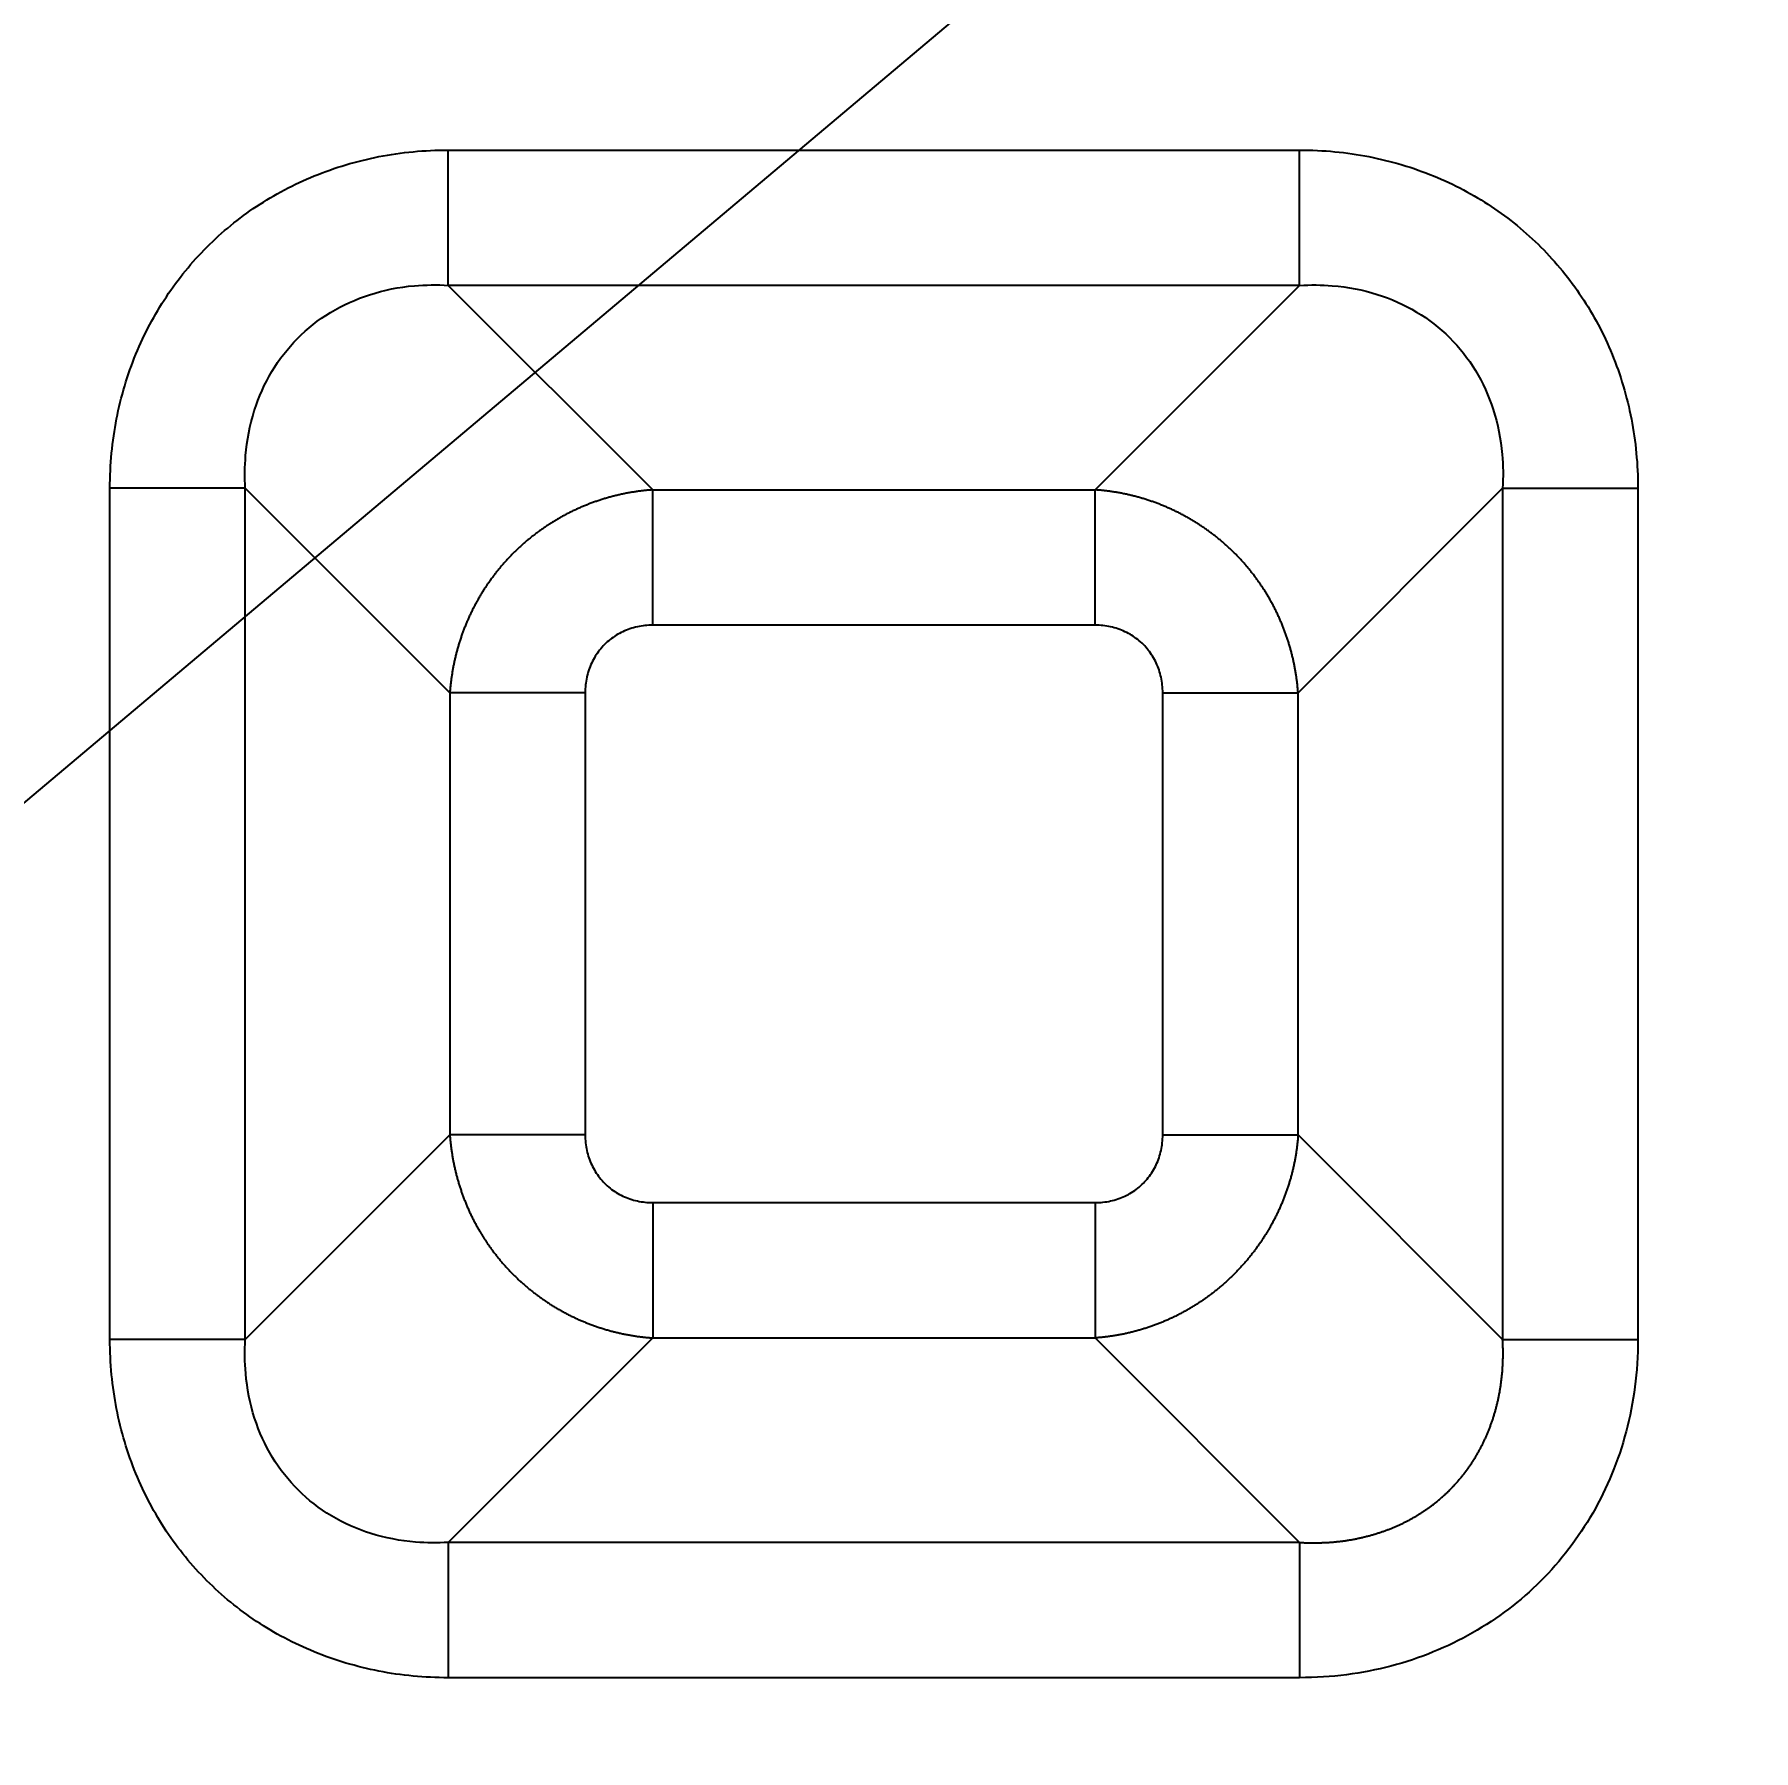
# Model space of a CAD drawing. Header units: millimetres. Extents: x -1286 to 291, y 5350 to 5880.
# Drawn here: x -1106.43 to -1082.28, y 5635.39 to 5659.5 of the extents above; entities that cross this region are included whole.
import ezdxf

# ---------------------------------------------------------------- set-up
doc = ezdxf.new("R2010")
doc.units = ezdxf.units.MM
doc.layers.add('dim', color=82, linetype='Continuous', lineweight=9)
doc.layers.add('粗实线层', color=7, linetype='Continuous', lineweight=35)
doc.dimstyles.new('ISO-25', dxfattribs={"dimscale": 1.5, "dimtxt": 2.5, "dimasz": 2.5, "dimexe": 1.25, "dimexo": 0.625, "dimtad": 1, "dimtxsty": 'Standard', "dimcen": 2.5, "dimadec": 0, "dimazin": 0, "dimtfac": 1, "dimtmove": 0, "dimatfit": 3, "dimfxl": 0, "dimarcsym": 0})

# ---------------------------------------------------------------- blocks, each defined once
blk = doc.blocks.new('*D39')
at = {"layer": 'Defpoints', "color": 0, "lineweight": 18, "transparency": 16777216}
for p in [(-981.514, 5754.075), (-1136.803, 5623.235)]:
    blk.add_point(p, dxfattribs=at)
at = {"layer": 'dim', "color": 0, "lineweight": -2, "transparency": 16777216}
for p, q in [((-931.597, 5796.133), (-979.219, 5756.008)), ((-1136.803, 5623.235), (-981.514, 5754.075)), ((-1139.097, 5621.302), (-1141.391, 5619.369))]:
    blk.add_line(p, q, dxfattribs=at)
at = {"layer": 'dim', "color": 0, "lineweight": 18, "transparency": 16777216}
for points in [[(-979.542, 5756.391), (-978.897, 5755.626), (-981.514, 5754.075)], [(-1139.419, 5621.684), (-1138.775, 5620.92), (-1136.803, 5623.235)]]:
    blk.add_solid(points, dxfattribs=at)
at = {"layer": 'dim', "color": 0, "lineweight": 18, "transparency": 16777216, "insert": (-942.427, 5790.849), "char_height": 3.75, "attachment_point": 5, "rotation": 40.1161}
blk.add_mtext('∅203,06', dxfattribs=at)

msp = doc.modelspace()

# ---------------------------------------------------------------- linework, layer by layer
at = {"layer": '粗实线层', "lineweight": 25}
for p, q in [((-1100.614, 5657.879), (-1088.656, 5657.879)), ((-1088.656, 5655.978), (-1100.613, 5655.978)), ((-1097.741, 5653.105), (-1100.613, 5655.978)), ((-1091.529, 5653.105), (-1088.656, 5655.978)), ((-1105.365, 5641.17), (-1105.365, 5653.127)), ((-1103.464, 5641.17), (-1103.464, 5653.127)), ((-1100.591, 5650.254), (-1103.464, 5653.127)), ((-1097.741, 5653.105), (-1091.529, 5653.105)), ((-1088.678, 5650.254), (-1085.805, 5653.127)), ((-1085.805, 5653.127), (-1085.805, 5641.17)), ((-1083.905, 5653.127), (-1083.905, 5641.17)), ((-1091.529, 5651.205), (-1097.741, 5651.205)), ((-1100.591, 5650.254), (-1100.591, 5644.043)), ((-1098.691, 5650.254), (-1098.691, 5644.043)), ((-1090.579, 5644.043), (-1090.579, 5650.254)), ((-1088.678, 5644.043), (-1088.678, 5650.254)), ((-1100.591, 5644.043), (-1103.464, 5641.17)), ((-1090.579, 5644.043), (-1090.343, 5644.043)), ((-1088.678, 5644.043), (-1085.805, 5641.17)), ((-1097.741, 5643.093), (-1091.529, 5643.093)), ((-1097.741, 5641.192), (-1100.613, 5638.319)), ((-1097.741, 5641.192), (-1091.529, 5641.192)), ((-1091.529, 5641.192), (-1088.656, 5638.319)), ((-1088.656, 5638.319), (-1100.613, 5638.319)), ((-1088.656, 5636.419), (-1100.614, 5636.419))]:
    msp.add_line(p, q, dxfattribs=at)
for radius in [87.342, 87.216, 86.564]:
    msp.add_circle((-1053.128, 5688.655), radius, dxfattribs=at)
for centre, radius, start, end in [((-1053.128, 5688.655), 86.224, 180.08059, 269.91941), ((-1053.128, 5688.655), 85.581, 180.90297, 269.09703), ((-1053.128, 5688.655), 83.696, 181.96796, 267.77604), ((-1053.128, 5688.655), 82.706, 182.5804, 267.41961), ((-1059.158, 5688.655), 102.032, 191.56871, 353.81047), ((-1059.158, 5688.655), 101.531, 191.59189, 353.81047), ((-1059.158, 5688.655), 100.141, 191.71934, 339.08959), ((-1059.158, 5688.655), 100.022, 191.73334, 338.88345), ((-1059.158, 5688.655), 100.442, 191.71935, 339.08959), ((-1059.158, 5688.655), 99.521, 191.82936, 338.86382), ((-1059.158, 5688.655), 102.401, 208.57791, 345.69153), ((-1059.158, 5688.655), 102.402, 208.57791, 345.69153)]:
    msp.add_arc(centre, radius, start, end, dxfattribs=at)
for points in [[(-1105.365, 5653.127), (-1105.365, 5653.463), (-1105.302, 5654.11), (-1105.027, 5655.028), (-1104.597, 5655.837), (-1104.023, 5656.538), (-1103.323, 5657.111), (-1102.514, 5657.541), (-1101.595, 5657.816), (-1100.949, 5657.879), (-1100.614, 5657.879)], [(-1088.656, 5657.879), (-1088.321, 5657.879), (-1087.674, 5657.816), (-1086.756, 5657.541), (-1085.947, 5657.11), (-1085.246, 5656.537), (-1084.673, 5655.837), (-1084.242, 5655.027), (-1083.967, 5654.109), (-1083.905, 5653.462), (-1083.905, 5653.127)], [(-1097.741, 5651.205), (-1097.815, 5651.205), (-1097.96, 5651.189), (-1098.165, 5651.12), (-1098.345, 5651.008), (-1098.494, 5650.859), (-1098.606, 5650.679), (-1098.675, 5650.474), (-1098.691, 5650.329), (-1098.691, 5650.254)], [(-1090.579, 5650.254), (-1090.579, 5650.329), (-1090.594, 5650.474), (-1090.664, 5650.679), (-1090.775, 5650.859), (-1090.924, 5651.008), (-1091.105, 5651.12), (-1091.31, 5651.189), (-1091.454, 5651.205), (-1091.529, 5651.205)], [(-1098.691, 5644.043), (-1098.691, 5643.968), (-1098.675, 5643.823), (-1098.606, 5643.619), (-1098.494, 5643.438), (-1098.345, 5643.289), (-1098.165, 5643.178), (-1097.96, 5643.108), (-1097.815, 5643.093), (-1097.741, 5643.093)], [(-1091.529, 5643.093), (-1091.454, 5643.093), (-1091.31, 5643.108), (-1091.105, 5643.178), (-1090.925, 5643.289), (-1090.775, 5643.438), (-1090.664, 5643.619), (-1090.594, 5643.824), (-1090.579, 5643.968), (-1090.579, 5644.043)], [(-1100.614, 5636.419), (-1100.949, 5636.419), (-1101.596, 5636.481), (-1102.514, 5636.756), (-1103.323, 5637.187), (-1104.024, 5637.76), (-1104.597, 5638.461), (-1105.027, 5639.27), (-1105.302, 5640.188), (-1105.365, 5640.835), (-1105.365, 5641.17)], [(-1083.905, 5641.17), (-1083.905, 5640.714), (-1084.02, 5639.854), (-1084.497, 5638.699), (-1085.234, 5637.74), (-1086.193, 5637.006), (-1087.355, 5636.531), (-1088.206, 5636.419), (-1088.656, 5636.419)]]:
    msp.add_open_spline(points, degree=3, dxfattribs=at)
for points, weights in [([(-1100.614, 5655.978), (-1100.614, 5656.267), (-1100.614, 5656.99), (-1100.614, 5657.879)], [1.10246547664, 0.965842832662, 0.965844841149, 1.1024715021]), ([(-1097.741, 5651.205), (-1097.741, 5652.093), (-1097.741, 5652.816), (-1097.741, 5653.105)], [1.10246344043, 0.965844453474, 0.965845519864, 1.1024666396]), ([(-1085.805, 5653.127), (-1085.516, 5653.127), (-1084.793, 5653.127), (-1083.905, 5653.127)], [1.10246547664, 0.965842832662, 0.965844841149, 1.1024715021]), ([(-1090.579, 5650.254), (-1089.691, 5650.254), (-1088.967, 5650.254), (-1088.678, 5650.254)], [1.10246344043, 0.965844453474, 0.965845519864, 1.1024666396]), ([(-1098.691, 5644.043), (-1099.579, 5644.043), (-1100.302, 5644.043), (-1100.591, 5644.043)], [1.10246344043, 0.965844453474, 0.965845519864, 1.1024666396]), ([(-1091.529, 5643.093), (-1091.529, 5642.205), (-1091.529, 5641.481), (-1091.529, 5641.192)], [1.10246344043, 0.965844453474, 0.965845519864, 1.1024666396]), ([(-1103.464, 5641.17), (-1103.753, 5641.17), (-1104.477, 5641.17), (-1105.365, 5641.17)], [1.10246547664, 0.965842832662, 0.965844841149, 1.1024715021]), ([(-1088.656, 5638.319), (-1088.656, 5638.03), (-1088.656, 5637.307), (-1088.656, 5636.419)], [1.10246749489, 0.9658435054, 0.965844168374, 1.10246948381])]:
    msp.add_rational_spline(points, weights, degree=3, dxfattribs=at)
for points, knots in [([(-1088.656, 5655.978), (-1088.656, 5656.012), (-1088.656, 5656.053), (-1088.656, 5656.15), (-1088.656, 5656.206), (-1088.656, 5656.33), (-1088.656, 5656.399), (-1088.656, 5656.547), (-1088.656, 5656.627), (-1088.656, 5656.796), (-1088.656, 5656.885), (-1088.656, 5657.071), (-1088.656, 5657.167), (-1088.656, 5657.365), (-1088.656, 5657.466), (-1088.656, 5657.671), (-1088.656, 5657.775), (-1088.656, 5657.879)], [0, 0, 0, 0, 0.125, 0.125, 0.25, 0.25, 0.375, 0.375, 0.5, 0.5, 0.625, 0.625, 0.75, 0.75, 0.875, 0.875, 1, 1, 1, 1]), ([(-1103.464, 5653.127), (-1103.473, 5653.281), (-1103.47, 5653.653), (-1103.363, 5654.217), (-1103.112, 5654.779), (-1102.747, 5655.25), (-1102.279, 5655.618), (-1101.719, 5655.872), (-1101.151, 5655.984), (-1100.773, 5655.988), (-1100.613, 5655.978)], [0, 0, 0, 0, 0.097096, 0.235697, 0.368425, 0.498314, 0.628163, 0.760781, 0.899214, 1, 1, 1, 1]), ([(-1088.656, 5655.978), (-1088.502, 5655.987), (-1088.13, 5655.984), (-1087.566, 5655.876), (-1087.004, 5655.626), (-1086.534, 5655.261), (-1086.165, 5654.793), (-1085.912, 5654.233), (-1085.8, 5653.665), (-1085.796, 5653.287), (-1085.805, 5653.127)], [0, 0, 0, 0, 0.097096, 0.235697, 0.368425, 0.498314, 0.628163, 0.760781, 0.899214, 1, 1, 1, 1]), ([(-1103.464, 5653.127), (-1103.498, 5653.127), (-1103.539, 5653.127), (-1103.636, 5653.127), (-1103.692, 5653.127), (-1103.816, 5653.127), (-1103.885, 5653.127), (-1104.033, 5653.127), (-1104.113, 5653.127), (-1104.282, 5653.127), (-1104.371, 5653.127), (-1104.557, 5653.127), (-1104.653, 5653.127), (-1104.851, 5653.127), (-1104.952, 5653.127), (-1105.157, 5653.127), (-1105.261, 5653.127), (-1105.365, 5653.127)], [0, 0, 0, 0, 0.125, 0.125, 0.25, 0.25, 0.375, 0.375, 0.5, 0.5, 0.625, 0.625, 0.75, 0.75, 0.875, 0.875, 1, 1, 1, 1]), ([(-1097.741, 5653.105), (-1097.749, 5653.105), (-1097.767, 5653.103), (-1097.794, 5653.101), (-1097.821, 5653.099), (-1097.848, 5653.096), (-1097.874, 5653.093), (-1097.901, 5653.09), (-1097.928, 5653.087), (-1097.954, 5653.083), (-1097.981, 5653.079), (-1098.008, 5653.075), (-1098.034, 5653.071), (-1098.061, 5653.066), (-1098.088, 5653.062), (-1098.114, 5653.057), (-1098.141, 5653.051), (-1098.167, 5653.046), (-1098.194, 5653.04), (-1098.22, 5653.034), (-1098.246, 5653.028), (-1098.273, 5653.021), (-1098.299, 5653.015), (-1098.325, 5653.008), (-1098.352, 5653.001), (-1098.378, 5652.993), (-1098.404, 5652.986), (-1098.43, 5652.978), (-1098.456, 5652.97), (-1098.482, 5652.961), (-1098.508, 5652.953), (-1098.533, 5652.944), (-1098.559, 5652.935), (-1098.585, 5652.926), (-1098.61, 5652.916), (-1098.636, 5652.907), (-1098.661, 5652.897), (-1098.687, 5652.887), (-1098.712, 5652.876), (-1098.737, 5652.866), (-1098.762, 5652.855), (-1098.787, 5652.844), (-1098.812, 5652.832), (-1098.837, 5652.821), (-1098.862, 5652.809), (-1098.886, 5652.797), (-1098.911, 5652.785), (-1098.935, 5652.773), (-1098.96, 5652.76), (-1098.984, 5652.747), (-1099.008, 5652.734), (-1099.032, 5652.721), (-1099.056, 5652.707), (-1099.08, 5652.693), (-1099.104, 5652.679), (-1099.127, 5652.665), (-1099.151, 5652.651), (-1099.174, 5652.636), (-1099.197, 5652.621), (-1099.22, 5652.606), (-1099.243, 5652.591), (-1099.266, 5652.575), (-1099.289, 5652.56), (-1099.311, 5652.544), (-1099.334, 5652.528), (-1099.356, 5652.512), (-1099.378, 5652.495), (-1099.4, 5652.478), (-1099.422, 5652.461), (-1099.444, 5652.444), (-1099.465, 5652.427), (-1099.486, 5652.41), (-1099.508, 5652.392), (-1099.529, 5652.374), (-1099.55, 5652.356), (-1099.57, 5652.338), (-1099.591, 5652.319), (-1099.611, 5652.301), (-1099.631, 5652.282), (-1099.652, 5652.263), (-1099.671, 5652.244), (-1099.691, 5652.224), (-1099.711, 5652.205), (-1099.73, 5652.185), (-1099.749, 5652.165), (-1099.768, 5652.145), (-1099.787, 5652.125), (-1099.806, 5652.104), (-1099.824, 5652.084), (-1099.842, 5652.063), (-1099.86, 5652.042), (-1099.878, 5652.021), (-1099.896, 5652), (-1099.914, 5651.979), (-1099.931, 5651.957), (-1099.948, 5651.935), (-1099.965, 5651.914), (-1099.981, 5651.892), (-1099.998, 5651.869), (-1100.014, 5651.847), (-1100.03, 5651.825), (-1100.046, 5651.802), (-1100.062, 5651.78), (-1100.077, 5651.757), (-1100.093, 5651.734), (-1100.108, 5651.711), (-1100.122, 5651.687), (-1100.137, 5651.664), (-1100.151, 5651.641), (-1100.166, 5651.617), (-1100.18, 5651.593), (-1100.193, 5651.57), (-1100.207, 5651.546), (-1100.22, 5651.522), (-1100.233, 5651.498), (-1100.246, 5651.473), (-1100.259, 5651.449), (-1100.271, 5651.425), (-1100.283, 5651.4), (-1100.295, 5651.375), (-1100.307, 5651.351), (-1100.319, 5651.326), (-1100.33, 5651.301), (-1100.341, 5651.276), (-1100.352, 5651.251), (-1100.363, 5651.226), (-1100.373, 5651.2), (-1100.383, 5651.175), (-1100.393, 5651.149), (-1100.403, 5651.124), (-1100.412, 5651.098), (-1100.421, 5651.073), (-1100.43, 5651.047), (-1100.439, 5651.021), (-1100.448, 5650.995), (-1100.456, 5650.969), (-1100.464, 5650.943), (-1100.472, 5650.917), (-1100.479, 5650.891), (-1100.487, 5650.865), (-1100.494, 5650.839), (-1100.501, 5650.813), (-1100.508, 5650.786), (-1100.514, 5650.76), (-1100.52, 5650.734), (-1100.526, 5650.707), (-1100.532, 5650.681), (-1100.537, 5650.654), (-1100.543, 5650.628), (-1100.548, 5650.601), (-1100.552, 5650.575), (-1100.557, 5650.548), (-1100.561, 5650.522), (-1100.565, 5650.495), (-1100.569, 5650.468), (-1100.573, 5650.442), (-1100.576, 5650.415), (-1100.579, 5650.388), (-1100.582, 5650.361), (-1100.585, 5650.335), (-1100.587, 5650.308), (-1100.589, 5650.281), (-1100.591, 5650.263), (-1100.591, 5650.254)], [0, 0, 0, 0, 0.006177, 0.012354, 0.018532, 0.024711, 0.030891, 0.037071, 0.043252, 0.049434, 0.055616, 0.061799, 0.067982, 0.074166, 0.080351, 0.086537, 0.092724, 0.098912, 0.105101, 0.11129, 0.117481, 0.123672, 0.129864, 0.136058, 0.142251, 0.148446, 0.154641, 0.160838, 0.167034, 0.173232, 0.179431, 0.18563, 0.19183, 0.198031, 0.204233, 0.210436, 0.21664, 0.222845, 0.229051, 0.235259, 0.241468, 0.247678, 0.25389, 0.260103, 0.266319, 0.272535, 0.278754, 0.284973, 0.291194, 0.297416, 0.30364, 0.309864, 0.31609, 0.322316, 0.328543, 0.334772, 0.341001, 0.347231, 0.353461, 0.359693, 0.365925, 0.372158, 0.378391, 0.384625, 0.39086, 0.397095, 0.403332, 0.409568, 0.415806, 0.422044, 0.428283, 0.434523, 0.440763, 0.447004, 0.453245, 0.459486, 0.465728, 0.47197, 0.478212, 0.484455, 0.490697, 0.49694, 0.503183, 0.509425, 0.515668, 0.52191, 0.528152, 0.534393, 0.540634, 0.546875, 0.553116, 0.559355, 0.565595, 0.571833, 0.578071, 0.584309, 0.590546, 0.596782, 0.603018, 0.609253, 0.615487, 0.621721, 0.627954, 0.634187, 0.640418, 0.64665, 0.65288, 0.659109, 0.665338, 0.671565, 0.677791, 0.684017, 0.690241, 0.696464, 0.702686, 0.708906, 0.715125, 0.721342, 0.727558, 0.733772, 0.739985, 0.746196, 0.752405, 0.758614, 0.764821, 0.771027, 0.777231, 0.783435, 0.789638, 0.79584, 0.802041, 0.808241, 0.81444, 0.820639, 0.826837, 0.833033, 0.839229, 0.845424, 0.851618, 0.857812, 0.864004, 0.870196, 0.876386, 0.882575, 0.888763, 0.894951, 0.901137, 0.907322, 0.913506, 0.91969, 0.925872, 0.932054, 0.938235, 0.944415, 0.950595, 0.956774, 0.962951, 0.969128, 0.975305, 0.98148, 0.987654, 0.993828, 1, 1, 1, 1]), ([(-1088.678, 5650.254), (-1088.679, 5650.263), (-1088.68, 5650.281), (-1088.682, 5650.308), (-1088.685, 5650.335), (-1088.687, 5650.361), (-1088.69, 5650.388), (-1088.693, 5650.415), (-1088.697, 5650.442), (-1088.7, 5650.468), (-1088.704, 5650.495), (-1088.708, 5650.522), (-1088.713, 5650.548), (-1088.717, 5650.575), (-1088.722, 5650.602), (-1088.727, 5650.628), (-1088.732, 5650.655), (-1088.738, 5650.681), (-1088.743, 5650.708), (-1088.749, 5650.734), (-1088.756, 5650.76), (-1088.762, 5650.787), (-1088.769, 5650.813), (-1088.776, 5650.839), (-1088.783, 5650.865), (-1088.79, 5650.892), (-1088.798, 5650.918), (-1088.806, 5650.944), (-1088.814, 5650.97), (-1088.822, 5650.996), (-1088.831, 5651.022), (-1088.839, 5651.047), (-1088.848, 5651.073), (-1088.858, 5651.099), (-1088.867, 5651.124), (-1088.877, 5651.15), (-1088.887, 5651.175), (-1088.897, 5651.201), (-1088.907, 5651.226), (-1088.918, 5651.251), (-1088.929, 5651.276), (-1088.94, 5651.301), (-1088.951, 5651.326), (-1088.963, 5651.351), (-1088.974, 5651.376), (-1088.986, 5651.4), (-1088.999, 5651.425), (-1089.011, 5651.449), (-1089.024, 5651.474), (-1089.036, 5651.498), (-1089.05, 5651.522), (-1089.063, 5651.546), (-1089.076, 5651.57), (-1089.09, 5651.594), (-1089.104, 5651.618), (-1089.118, 5651.641), (-1089.133, 5651.665), (-1089.147, 5651.688), (-1089.162, 5651.711), (-1089.177, 5651.734), (-1089.193, 5651.757), (-1089.208, 5651.78), (-1089.224, 5651.803), (-1089.24, 5651.825), (-1089.256, 5651.848), (-1089.272, 5651.87), (-1089.288, 5651.892), (-1089.305, 5651.914), (-1089.322, 5651.936), (-1089.339, 5651.957), (-1089.356, 5651.979), (-1089.374, 5652), (-1089.392, 5652.022), (-1089.409, 5652.043), (-1089.428, 5652.063), (-1089.446, 5652.084), (-1089.464, 5652.105), (-1089.483, 5652.125), (-1089.502, 5652.145), (-1089.521, 5652.165), (-1089.54, 5652.185), (-1089.559, 5652.205), (-1089.579, 5652.225), (-1089.599, 5652.244), (-1089.618, 5652.263), (-1089.638, 5652.282), (-1089.659, 5652.301), (-1089.679, 5652.32), (-1089.7, 5652.338), (-1089.72, 5652.356), (-1089.741, 5652.374), (-1089.762, 5652.392), (-1089.784, 5652.41), (-1089.805, 5652.427), (-1089.826, 5652.445), (-1089.848, 5652.462), (-1089.87, 5652.479), (-1089.892, 5652.495), (-1089.914, 5652.512), (-1089.936, 5652.528), (-1089.959, 5652.544), (-1089.981, 5652.56), (-1090.004, 5652.576), (-1090.027, 5652.591), (-1090.05, 5652.606), (-1090.073, 5652.621), (-1090.096, 5652.636), (-1090.119, 5652.651), (-1090.143, 5652.665), (-1090.166, 5652.68), (-1090.19, 5652.693), (-1090.214, 5652.707), (-1090.238, 5652.721), (-1090.262, 5652.734), (-1090.286, 5652.747), (-1090.31, 5652.76), (-1090.335, 5652.773), (-1090.359, 5652.785), (-1090.384, 5652.797), (-1090.408, 5652.809), (-1090.433, 5652.821), (-1090.458, 5652.833), (-1090.483, 5652.844), (-1090.508, 5652.855), (-1090.533, 5652.866), (-1090.558, 5652.876), (-1090.583, 5652.887), (-1090.609, 5652.897), (-1090.634, 5652.907), (-1090.66, 5652.917), (-1090.685, 5652.926), (-1090.711, 5652.935), (-1090.736, 5652.944), (-1090.762, 5652.953), (-1090.788, 5652.962), (-1090.814, 5652.97), (-1090.84, 5652.978), (-1090.866, 5652.986), (-1090.892, 5652.993), (-1090.918, 5653.001), (-1090.944, 5653.008), (-1090.971, 5653.015), (-1090.997, 5653.021), (-1091.023, 5653.028), (-1091.05, 5653.034), (-1091.076, 5653.04), (-1091.103, 5653.046), (-1091.129, 5653.051), (-1091.156, 5653.057), (-1091.182, 5653.062), (-1091.209, 5653.066), (-1091.235, 5653.071), (-1091.262, 5653.075), (-1091.289, 5653.079), (-1091.315, 5653.083), (-1091.342, 5653.087), (-1091.369, 5653.09), (-1091.395, 5653.093), (-1091.422, 5653.096), (-1091.449, 5653.099), (-1091.476, 5653.101), (-1091.502, 5653.103), (-1091.52, 5653.105), (-1091.529, 5653.105)], [0, 0, 0, 0, 0.006177, 0.012354, 0.018532, 0.024711, 0.030891, 0.037071, 0.043252, 0.049434, 0.055616, 0.061799, 0.067982, 0.074166, 0.080351, 0.086537, 0.092724, 0.098912, 0.105101, 0.11129, 0.117481, 0.123672, 0.129864, 0.136058, 0.142251, 0.148446, 0.154641, 0.160838, 0.167034, 0.173232, 0.179431, 0.18563, 0.19183, 0.198031, 0.204233, 0.210436, 0.21664, 0.222845, 0.229051, 0.235259, 0.241468, 0.247678, 0.25389, 0.260103, 0.266319, 0.272535, 0.278754, 0.284973, 0.291194, 0.297416, 0.30364, 0.309864, 0.31609, 0.322316, 0.328543, 0.334772, 0.341001, 0.347231, 0.353461, 0.359693, 0.365925, 0.372158, 0.378391, 0.384625, 0.39086, 0.397095, 0.403332, 0.409568, 0.415806, 0.422044, 0.428283, 0.434523, 0.440763, 0.447004, 0.453245, 0.459486, 0.465728, 0.47197, 0.478212, 0.484455, 0.490697, 0.49694, 0.503183, 0.509425, 0.515668, 0.52191, 0.528152, 0.534393, 0.540634, 0.546875, 0.553116, 0.559355, 0.565595, 0.571833, 0.578071, 0.584309, 0.590546, 0.596782, 0.603018, 0.609253, 0.615487, 0.621721, 0.627954, 0.634187, 0.640418, 0.64665, 0.65288, 0.659109, 0.665338, 0.671565, 0.677791, 0.684017, 0.690241, 0.696464, 0.702686, 0.708906, 0.715125, 0.721342, 0.727558, 0.733772, 0.739985, 0.746196, 0.752405, 0.758614, 0.764821, 0.771027, 0.777231, 0.783435, 0.789638, 0.79584, 0.802041, 0.808241, 0.81444, 0.820639, 0.826837, 0.833033, 0.839229, 0.845424, 0.851618, 0.857812, 0.864004, 0.870196, 0.876386, 0.882575, 0.888763, 0.894951, 0.901137, 0.907322, 0.913506, 0.91969, 0.925872, 0.932054, 0.938235, 0.944415, 0.950595, 0.956774, 0.962951, 0.969128, 0.975305, 0.98148, 0.987654, 0.993828, 1, 1, 1, 1]), ([(-1091.529, 5651.205), (-1091.529, 5651.308), (-1091.529, 5651.412), (-1091.529, 5651.617), (-1091.529, 5651.719), (-1091.529, 5651.916), (-1091.529, 5652.013), (-1091.529, 5652.198), (-1091.529, 5652.287), (-1091.529, 5652.456), (-1091.529, 5652.536), (-1091.529, 5652.685), (-1091.529, 5652.753), (-1091.529, 5652.877), (-1091.529, 5652.933), (-1091.529, 5653.03), (-1091.529, 5653.071), (-1091.529, 5653.105)], [0, 0, 0, 0, 0.125, 0.125, 0.25, 0.25, 0.375, 0.375, 0.5, 0.5, 0.625, 0.625, 0.75, 0.75, 0.875, 0.875, 1, 1, 1, 1]), ([(-1098.691, 5650.254), (-1098.795, 5650.254), (-1098.898, 5650.254), (-1099.103, 5650.254), (-1099.205, 5650.254), (-1099.402, 5650.254), (-1099.499, 5650.254), (-1099.684, 5650.254), (-1099.773, 5650.254), (-1099.942, 5650.254), (-1100.022, 5650.254), (-1100.171, 5650.254), (-1100.239, 5650.254), (-1100.363, 5650.254), (-1100.419, 5650.254), (-1100.516, 5650.254), (-1100.557, 5650.254), (-1100.591, 5650.254)], [0, 0, 0, 0, 0.125, 0.125, 0.25, 0.25, 0.375, 0.375, 0.5, 0.5, 0.625, 0.625, 0.75, 0.75, 0.875, 0.875, 1, 1, 1, 1]), ([(-1100.591, 5644.043), (-1100.591, 5644.034), (-1100.589, 5644.016), (-1100.587, 5643.989), (-1100.585, 5643.963), (-1100.582, 5643.936), (-1100.579, 5643.909), (-1100.576, 5643.882), (-1100.573, 5643.856), (-1100.569, 5643.829), (-1100.565, 5643.802), (-1100.561, 5643.776), (-1100.557, 5643.749), (-1100.552, 5643.722), (-1100.548, 5643.696), (-1100.543, 5643.669), (-1100.537, 5643.643), (-1100.532, 5643.616), (-1100.526, 5643.59), (-1100.52, 5643.563), (-1100.514, 5643.537), (-1100.508, 5643.511), (-1100.501, 5643.484), (-1100.494, 5643.458), (-1100.487, 5643.432), (-1100.479, 5643.406), (-1100.472, 5643.38), (-1100.464, 5643.354), (-1100.456, 5643.328), (-1100.448, 5643.302), (-1100.439, 5643.276), (-1100.43, 5643.25), (-1100.421, 5643.224), (-1100.412, 5643.199), (-1100.403, 5643.173), (-1100.393, 5643.148), (-1100.383, 5643.122), (-1100.373, 5643.097), (-1100.362, 5643.072), (-1100.352, 5643.046), (-1100.341, 5643.021), (-1100.33, 5642.996), (-1100.319, 5642.971), (-1100.307, 5642.946), (-1100.295, 5642.922), (-1100.283, 5642.897), (-1100.271, 5642.872), (-1100.259, 5642.848), (-1100.246, 5642.824), (-1100.233, 5642.799), (-1100.22, 5642.775), (-1100.207, 5642.751), (-1100.193, 5642.727), (-1100.179, 5642.704), (-1100.165, 5642.68), (-1100.151, 5642.656), (-1100.137, 5642.633), (-1100.122, 5642.609), (-1100.107, 5642.586), (-1100.092, 5642.563), (-1100.077, 5642.54), (-1100.062, 5642.517), (-1100.046, 5642.495), (-1100.03, 5642.472), (-1100.014, 5642.45), (-1099.998, 5642.428), (-1099.981, 5642.405), (-1099.964, 5642.383), (-1099.948, 5642.362), (-1099.93, 5642.34), (-1099.913, 5642.318), (-1099.896, 5642.297), (-1099.878, 5642.276), (-1099.86, 5642.255), (-1099.842, 5642.234), (-1099.824, 5642.213), (-1099.805, 5642.193), (-1099.787, 5642.172), (-1099.768, 5642.152), (-1099.749, 5642.132), (-1099.73, 5642.112), (-1099.71, 5642.092), (-1099.691, 5642.073), (-1099.671, 5642.053), (-1099.651, 5642.034), (-1099.631, 5642.015), (-1099.611, 5641.996), (-1099.59, 5641.978), (-1099.57, 5641.959), (-1099.549, 5641.941), (-1099.528, 5641.923), (-1099.507, 5641.905), (-1099.486, 5641.887), (-1099.465, 5641.87), (-1099.443, 5641.853), (-1099.421, 5641.836), (-1099.4, 5641.819), (-1099.378, 5641.802), (-1099.356, 5641.786), (-1099.333, 5641.769), (-1099.311, 5641.753), (-1099.288, 5641.737), (-1099.266, 5641.722), (-1099.243, 5641.706), (-1099.22, 5641.691), (-1099.197, 5641.676), (-1099.174, 5641.661), (-1099.15, 5641.646), (-1099.127, 5641.632), (-1099.103, 5641.618), (-1099.08, 5641.604), (-1099.056, 5641.59), (-1099.032, 5641.577), (-1099.008, 5641.563), (-1098.984, 5641.55), (-1098.959, 5641.537), (-1098.935, 5641.525), (-1098.911, 5641.512), (-1098.886, 5641.5), (-1098.861, 5641.488), (-1098.837, 5641.476), (-1098.812, 5641.465), (-1098.787, 5641.453), (-1098.762, 5641.442), (-1098.737, 5641.432), (-1098.712, 5641.421), (-1098.686, 5641.411), (-1098.661, 5641.4), (-1098.636, 5641.391), (-1098.61, 5641.381), (-1098.584, 5641.371), (-1098.559, 5641.362), (-1098.533, 5641.353), (-1098.507, 5641.344), (-1098.481, 5641.336), (-1098.456, 5641.328), (-1098.43, 5641.319), (-1098.404, 5641.312), (-1098.377, 5641.304), (-1098.351, 5641.297), (-1098.325, 5641.289), (-1098.299, 5641.283), (-1098.273, 5641.276), (-1098.246, 5641.269), (-1098.22, 5641.263), (-1098.193, 5641.257), (-1098.167, 5641.252), (-1098.141, 5641.246), (-1098.114, 5641.241), (-1098.087, 5641.236), (-1098.061, 5641.231), (-1098.034, 5641.227), (-1098.008, 5641.222), (-1097.981, 5641.218), (-1097.954, 5641.214), (-1097.928, 5641.211), (-1097.901, 5641.207), (-1097.874, 5641.204), (-1097.847, 5641.201), (-1097.821, 5641.199), (-1097.794, 5641.196), (-1097.767, 5641.194), (-1097.749, 5641.193), (-1097.741, 5641.192)], [0, 0, 0, 0, 0.006177, 0.012354, 0.018532, 0.024711, 0.030891, 0.037071, 0.043252, 0.049434, 0.055616, 0.061799, 0.067982, 0.074166, 0.080351, 0.086537, 0.092724, 0.098912, 0.105101, 0.11129, 0.117481, 0.123672, 0.129864, 0.136058, 0.142251, 0.148446, 0.154641, 0.160838, 0.167034, 0.173232, 0.179431, 0.18563, 0.19183, 0.198031, 0.204233, 0.210436, 0.21664, 0.222845, 0.229051, 0.235259, 0.241468, 0.247678, 0.25389, 0.260103, 0.266319, 0.272535, 0.278754, 0.284973, 0.291194, 0.297416, 0.30364, 0.309864, 0.31609, 0.322316, 0.328543, 0.334772, 0.341001, 0.347231, 0.353461, 0.359693, 0.365925, 0.372158, 0.378391, 0.384625, 0.39086, 0.397095, 0.403332, 0.409568, 0.415806, 0.422044, 0.428283, 0.434523, 0.440763, 0.447004, 0.453245, 0.459486, 0.465728, 0.47197, 0.478212, 0.484455, 0.490697, 0.49694, 0.503183, 0.509425, 0.515668, 0.52191, 0.528152, 0.534393, 0.540634, 0.546875, 0.553116, 0.559355, 0.565595, 0.571833, 0.578071, 0.584309, 0.590546, 0.596782, 0.603018, 0.609253, 0.615487, 0.621721, 0.627954, 0.634187, 0.640418, 0.64665, 0.65288, 0.659109, 0.665338, 0.671565, 0.677791, 0.684017, 0.690241, 0.696464, 0.702686, 0.708906, 0.715125, 0.721342, 0.727558, 0.733772, 0.739985, 0.746196, 0.752405, 0.758614, 0.764821, 0.771027, 0.777231, 0.783435, 0.789638, 0.79584, 0.802041, 0.808241, 0.81444, 0.820639, 0.826837, 0.833033, 0.839229, 0.845424, 0.851618, 0.857812, 0.864004, 0.870196, 0.876386, 0.882575, 0.888763, 0.894951, 0.901137, 0.907322, 0.913506, 0.91969, 0.925872, 0.932054, 0.938235, 0.944415, 0.950595, 0.956774, 0.962951, 0.969128, 0.975305, 0.98148, 0.987654, 0.993828, 1, 1, 1, 1]), ([(-1088.678, 5644.043), (-1088.679, 5644.034), (-1088.68, 5644.016), (-1088.682, 5643.989), (-1088.685, 5643.962), (-1088.688, 5643.935), (-1088.691, 5643.908), (-1088.694, 5643.881), (-1088.697, 5643.854), (-1088.701, 5643.827), (-1088.705, 5643.8), (-1088.709, 5643.774), (-1088.713, 5643.747), (-1088.718, 5643.72), (-1088.723, 5643.693), (-1088.728, 5643.667), (-1088.734, 5643.64), (-1088.739, 5643.614), (-1088.745, 5643.587), (-1088.751, 5643.56), (-1088.758, 5643.534), (-1088.764, 5643.508), (-1088.771, 5643.481), (-1088.778, 5643.455), (-1088.785, 5643.429), (-1088.793, 5643.403), (-1088.801, 5643.377), (-1088.809, 5643.351), (-1088.817, 5643.325), (-1088.826, 5643.299), (-1088.834, 5643.273), (-1088.843, 5643.247), (-1088.853, 5643.221), (-1088.862, 5643.196), (-1088.872, 5643.17), (-1088.881, 5643.145), (-1088.892, 5643.12), (-1088.902, 5643.094), (-1088.913, 5643.069), (-1088.923, 5643.044), (-1088.934, 5643.019), (-1088.946, 5642.994), (-1088.957, 5642.969), (-1088.969, 5642.945), (-1088.981, 5642.92), (-1088.993, 5642.896), (-1089.005, 5642.871), (-1089.018, 5642.847), (-1089.031, 5642.823), (-1089.044, 5642.799), (-1089.057, 5642.775), (-1089.07, 5642.751), (-1089.084, 5642.727), (-1089.098, 5642.704), (-1089.112, 5642.68), (-1089.126, 5642.657), (-1089.14, 5642.634), (-1089.155, 5642.61), (-1089.17, 5642.587), (-1089.185, 5642.565), (-1089.2, 5642.542), (-1089.216, 5642.519), (-1089.232, 5642.497), (-1089.248, 5642.474), (-1089.264, 5642.452), (-1089.28, 5642.43), (-1089.296, 5642.408), (-1089.313, 5642.387), (-1089.33, 5642.365), (-1089.347, 5642.343), (-1089.364, 5642.322), (-1089.382, 5642.301), (-1089.399, 5642.28), (-1089.417, 5642.259), (-1089.435, 5642.238), (-1089.453, 5642.218), (-1089.472, 5642.198), (-1089.49, 5642.177), (-1089.509, 5642.157), (-1089.528, 5642.137), (-1089.547, 5642.118), (-1089.566, 5642.098), (-1089.585, 5642.079), (-1089.605, 5642.059), (-1089.625, 5642.04), (-1089.645, 5642.022), (-1089.665, 5642.003), (-1089.685, 5641.984), (-1089.705, 5641.966), (-1089.726, 5641.948), (-1089.747, 5641.93), (-1089.767, 5641.912), (-1089.788, 5641.894), (-1089.81, 5641.877), (-1089.831, 5641.86), (-1089.852, 5641.843), (-1089.874, 5641.826), (-1089.896, 5641.809), (-1089.918, 5641.793), (-1089.94, 5641.777), (-1089.962, 5641.76), (-1089.984, 5641.745), (-1090.007, 5641.729), (-1090.029, 5641.713), (-1090.052, 5641.698), (-1090.075, 5641.683), (-1090.098, 5641.668), (-1090.121, 5641.653), (-1090.144, 5641.639), (-1090.168, 5641.625), (-1090.191, 5641.611), (-1090.215, 5641.597), (-1090.238, 5641.583), (-1090.262, 5641.57), (-1090.286, 5641.557), (-1090.31, 5641.544), (-1090.334, 5641.531), (-1090.359, 5641.518), (-1090.383, 5641.506), (-1090.407, 5641.494), (-1090.432, 5641.482), (-1090.457, 5641.47), (-1090.482, 5641.459), (-1090.506, 5641.448), (-1090.531, 5641.437), (-1090.556, 5641.426), (-1090.582, 5641.415), (-1090.607, 5641.405), (-1090.632, 5641.395), (-1090.658, 5641.385), (-1090.683, 5641.375), (-1090.709, 5641.366), (-1090.734, 5641.357), (-1090.76, 5641.348), (-1090.786, 5641.339), (-1090.812, 5641.331), (-1090.838, 5641.322), (-1090.864, 5641.314), (-1090.89, 5641.307), (-1090.916, 5641.299), (-1090.942, 5641.292), (-1090.968, 5641.285), (-1090.995, 5641.278), (-1091.021, 5641.271), (-1091.047, 5641.265), (-1091.074, 5641.259), (-1091.1, 5641.253), (-1091.127, 5641.247), (-1091.153, 5641.242), (-1091.18, 5641.237), (-1091.207, 5641.232), (-1091.233, 5641.227), (-1091.26, 5641.223), (-1091.287, 5641.219), (-1091.314, 5641.215), (-1091.341, 5641.211), (-1091.367, 5641.208), (-1091.394, 5641.204), (-1091.421, 5641.201), (-1091.448, 5641.199), (-1091.475, 5641.196), (-1091.502, 5641.194), (-1091.52, 5641.193), (-1091.529, 5641.192)], [0, 0, 0, 0, 0.00624, 0.012479, 0.018718, 0.024955, 0.031191, 0.037427, 0.043662, 0.049895, 0.056128, 0.06236, 0.068591, 0.074821, 0.081051, 0.087279, 0.093507, 0.099734, 0.10596, 0.112186, 0.11841, 0.124634, 0.130858, 0.13708, 0.143302, 0.149523, 0.155743, 0.161962, 0.168181, 0.1744, 0.180617, 0.186834, 0.19305, 0.199266, 0.205481, 0.211696, 0.217909, 0.224123, 0.230336, 0.236548, 0.242759, 0.24897, 0.255181, 0.261391, 0.267601, 0.27381, 0.280018, 0.286227, 0.292434, 0.298641, 0.304848, 0.311055, 0.317261, 0.323466, 0.329671, 0.335876, 0.342081, 0.348285, 0.354489, 0.360692, 0.366895, 0.373098, 0.379301, 0.385503, 0.391705, 0.397906, 0.404108, 0.410309, 0.41651, 0.422711, 0.428911, 0.435112, 0.441312, 0.447512, 0.453712, 0.459911, 0.466111, 0.47231, 0.47851, 0.484709, 0.490908, 0.497107, 0.503306, 0.509505, 0.515704, 0.521903, 0.528102, 0.5343, 0.540499, 0.546698, 0.552897, 0.559096, 0.565295, 0.571494, 0.577693, 0.583892, 0.590091, 0.59629, 0.60249, 0.608689, 0.614889, 0.621089, 0.627289, 0.633489, 0.639689, 0.645889, 0.65209, 0.658291, 0.664492, 0.670694, 0.676895, 0.683097, 0.689299, 0.695502, 0.701704, 0.707907, 0.714111, 0.720314, 0.726518, 0.732723, 0.738928, 0.745133, 0.751338, 0.757544, 0.76375, 0.769957, 0.776164, 0.782372, 0.78858, 0.794788, 0.800997, 0.807206, 0.813416, 0.819627, 0.825838, 0.832049, 0.838261, 0.844474, 0.850687, 0.856901, 0.863115, 0.86933, 0.875545, 0.881761, 0.887978, 0.894195, 0.900414, 0.906632, 0.912852, 0.919072, 0.925292, 0.931514, 0.937736, 0.943959, 0.950183, 0.956407, 0.962632, 0.968858, 0.975085, 0.981312, 0.987541, 0.99377, 1, 1, 1, 1]), ([(-1090.343, 5644.043), (-1090.25, 5644.043), (-1090.158, 5644.043), (-1089.976, 5644.043), (-1089.887, 5644.043), (-1089.713, 5644.043), (-1089.629, 5644.043), (-1089.468, 5644.043), (-1089.391, 5644.043), (-1089.244, 5644.043), (-1089.175, 5644.043), (-1089.047, 5644.043), (-1088.988, 5644.043), (-1088.88, 5644.043), (-1088.831, 5644.043), (-1088.746, 5644.043), (-1088.709, 5644.043), (-1088.678, 5644.043)], [0, 0, 0, 0, 0.125, 0.125, 0.25, 0.25, 0.375, 0.375, 0.5, 0.5, 0.625, 0.625, 0.75, 0.75, 0.875, 0.875, 1, 1, 1, 1]), ([(-1097.741, 5643.093), (-1097.741, 5642.989), (-1097.741, 5642.885), (-1097.741, 5642.68), (-1097.741, 5642.579), (-1097.741, 5642.381), (-1097.741, 5642.285), (-1097.741, 5642.099), (-1097.741, 5642.01), (-1097.741, 5641.841), (-1097.741, 5641.761), (-1097.741, 5641.613), (-1097.741, 5641.544), (-1097.741, 5641.42), (-1097.741, 5641.364), (-1097.741, 5641.267), (-1097.741, 5641.226), (-1097.741, 5641.192)], [0, 0, 0, 0, 0.125, 0.125, 0.25, 0.25, 0.375, 0.375, 0.5, 0.5, 0.625, 0.625, 0.75, 0.75, 0.875, 0.875, 1, 1, 1, 1]), ([(-1100.613, 5638.319), (-1100.767, 5638.31), (-1101.139, 5638.313), (-1101.703, 5638.421), (-1102.265, 5638.671), (-1102.736, 5639.037), (-1103.104, 5639.505), (-1103.358, 5640.064), (-1103.47, 5640.633), (-1103.474, 5641.011), (-1103.464, 5641.17)], [0, 0, 0, 0, 0.097096, 0.235697, 0.368425, 0.498314, 0.628163, 0.760781, 0.899214, 1, 1, 1, 1]), ([(-1088.656, 5638.319), (-1088.647, 5638.319), (-1088.629, 5638.318), (-1088.602, 5638.316), (-1088.576, 5638.315), (-1088.549, 5638.314), (-1088.522, 5638.314), (-1088.496, 5638.313), (-1088.469, 5638.313), (-1088.443, 5638.313), (-1088.417, 5638.314), (-1088.39, 5638.314), (-1088.364, 5638.315), (-1088.338, 5638.316), (-1088.312, 5638.317), (-1088.286, 5638.318), (-1088.26, 5638.319), (-1088.234, 5638.321), (-1088.209, 5638.323), (-1088.183, 5638.325), (-1088.158, 5638.328), (-1088.132, 5638.33), (-1088.107, 5638.333), (-1088.082, 5638.336), (-1088.056, 5638.339), (-1088.031, 5638.342), (-1088.006, 5638.346), (-1087.982, 5638.35), (-1087.957, 5638.354), (-1087.932, 5638.358), (-1087.908, 5638.362), (-1087.883, 5638.367), (-1087.859, 5638.372), (-1087.834, 5638.377), (-1087.81, 5638.382), (-1087.786, 5638.387), (-1087.762, 5638.393), (-1087.739, 5638.399), (-1087.715, 5638.405), (-1087.691, 5638.411), (-1087.668, 5638.417), (-1087.644, 5638.424), (-1087.621, 5638.43), (-1087.598, 5638.437), (-1087.575, 5638.444), (-1087.552, 5638.452), (-1087.529, 5638.459), (-1087.507, 5638.467), (-1087.484, 5638.474), (-1087.462, 5638.482), (-1087.439, 5638.491), (-1087.417, 5638.499), (-1087.395, 5638.507), (-1087.373, 5638.516), (-1087.351, 5638.525), (-1087.33, 5638.534), (-1087.308, 5638.543), (-1087.287, 5638.553), (-1087.265, 5638.562), (-1087.244, 5638.572), (-1087.223, 5638.582), (-1087.202, 5638.592), (-1087.182, 5638.602), (-1087.161, 5638.613), (-1087.14, 5638.623), (-1087.12, 5638.634), (-1087.1, 5638.645), (-1087.08, 5638.656), (-1087.06, 5638.667), (-1087.04, 5638.679), (-1087.02, 5638.69), (-1087.001, 5638.702), (-1086.982, 5638.714), (-1086.962, 5638.726), (-1086.943, 5638.738), (-1086.924, 5638.75), (-1086.906, 5638.763), (-1086.887, 5638.776), (-1086.868, 5638.788), (-1086.85, 5638.801), (-1086.832, 5638.814), (-1086.814, 5638.828), (-1086.796, 5638.841), (-1086.778, 5638.854), (-1086.761, 5638.868), (-1086.743, 5638.882), (-1086.726, 5638.896), (-1086.709, 5638.91), (-1086.692, 5638.924), (-1086.675, 5638.939), (-1086.658, 5638.953), (-1086.642, 5638.968), (-1086.625, 5638.982), (-1086.609, 5638.997), (-1086.593, 5639.012), (-1086.577, 5639.027), (-1086.561, 5639.043), (-1086.54, 5639.064), (-1086.514, 5639.091), (-1086.482, 5639.124), (-1086.451, 5639.158), (-1086.421, 5639.193), (-1086.391, 5639.229), (-1086.362, 5639.265), (-1086.333, 5639.301), (-1086.305, 5639.339), (-1086.278, 5639.377), (-1086.251, 5639.416), (-1086.225, 5639.455), (-1086.2, 5639.495), (-1086.176, 5639.536), (-1086.152, 5639.577), (-1086.128, 5639.619), (-1086.106, 5639.661), (-1086.084, 5639.704), (-1086.063, 5639.748), (-1086.043, 5639.792), (-1086.023, 5639.837), (-1086.004, 5639.882), (-1085.986, 5639.928), (-1085.969, 5639.974), (-1085.952, 5640.021), (-1085.936, 5640.069), (-1085.922, 5640.117), (-1085.907, 5640.166), (-1085.894, 5640.215), (-1085.882, 5640.264), (-1085.87, 5640.314), (-1085.859, 5640.365), (-1085.849, 5640.415), (-1085.84, 5640.467), (-1085.832, 5640.519), (-1085.825, 5640.571), (-1085.819, 5640.624), (-1085.813, 5640.677), (-1085.808, 5640.73), (-1085.805, 5640.784), (-1085.802, 5640.838), (-1085.8, 5640.893), (-1085.799, 5640.947), (-1085.799, 5641.003), (-1085.8, 5641.058), (-1085.802, 5641.114), (-1085.804, 5641.151), (-1085.805, 5641.17)], [0, 0, 0, 0, 0.005895, 0.011771, 0.01763, 0.02347, 0.029293, 0.035098, 0.040885, 0.046655, 0.052407, 0.058142, 0.063859, 0.06956, 0.075243, 0.080909, 0.086558, 0.092191, 0.097807, 0.103407, 0.10899, 0.114556, 0.120107, 0.125641, 0.13116, 0.136662, 0.142149, 0.14762, 0.153076, 0.158516, 0.163941, 0.169351, 0.174746, 0.180125, 0.185491, 0.190841, 0.196177, 0.201498, 0.206805, 0.212098, 0.217377, 0.222642, 0.227893, 0.233131, 0.238355, 0.243565, 0.248763, 0.253947, 0.259118, 0.264277, 0.269423, 0.274556, 0.279677, 0.284786, 0.289882, 0.294967, 0.300039, 0.3051, 0.31015, 0.315188, 0.320215, 0.325231, 0.330235, 0.335229, 0.340213, 0.345186, 0.350149, 0.355101, 0.360044, 0.364976, 0.369899, 0.374813, 0.379717, 0.384612, 0.389498, 0.394375, 0.399243, 0.404103, 0.408954, 0.413797, 0.418632, 0.42346, 0.428279, 0.433091, 0.437896, 0.442694, 0.447484, 0.452268, 0.457045, 0.461816, 0.46658, 0.471338, 0.47609, 0.480837, 0.485578, 0.490313, 0.495044, 0.499769, 0.509646, 0.519547, 0.529472, 0.539423, 0.549401, 0.559409, 0.569447, 0.579518, 0.589623, 0.599763, 0.609941, 0.620157, 0.630413, 0.64071, 0.651051, 0.661436, 0.671866, 0.682344, 0.692871, 0.703447, 0.714075, 0.724756, 0.735491, 0.74628, 0.757127, 0.768031, 0.778994, 0.790017, 0.801102, 0.81225, 0.823461, 0.834737, 0.846079, 0.857488, 0.868965, 0.880511, 0.892128, 0.903816, 0.915576, 0.927409, 0.939317, 0.9513, 0.963358, 0.975494, 0.987708, 1, 1, 1, 1]), ([(-1085.805, 5641.17), (-1085.772, 5641.17), (-1085.73, 5641.17), (-1085.633, 5641.17), (-1085.577, 5641.17), (-1085.453, 5641.17), (-1085.385, 5641.17), (-1085.236, 5641.17), (-1085.157, 5641.17), (-1084.988, 5641.17), (-1084.898, 5641.17), (-1084.713, 5641.17), (-1084.616, 5641.17), (-1084.419, 5641.17), (-1084.317, 5641.17), (-1084.112, 5641.17), (-1084.009, 5641.17), (-1083.905, 5641.17)], [0, 0, 0, 0, 0.125, 0.125, 0.25, 0.25, 0.375, 0.375, 0.5, 0.5, 0.625, 0.625, 0.75, 0.75, 0.875, 0.875, 1, 1, 1, 1]), ([(-1100.614, 5638.319), (-1100.614, 5638.285), (-1100.614, 5638.244), (-1100.614, 5638.147), (-1100.614, 5638.091), (-1100.614, 5637.967), (-1100.614, 5637.899), (-1100.614, 5637.75), (-1100.614, 5637.67), (-1100.614, 5637.501), (-1100.614, 5637.412), (-1100.614, 5637.227), (-1100.614, 5637.13), (-1100.614, 5636.933), (-1100.614, 5636.831), (-1100.614, 5636.626), (-1100.614, 5636.523), (-1100.614, 5636.419)], [0, 0, 0, 0, 0.125, 0.125, 0.25, 0.25, 0.375, 0.375, 0.5, 0.5, 0.625, 0.625, 0.75, 0.75, 0.875, 0.875, 1, 1, 1, 1])]:
    msp.add_open_spline(points, degree=3, knots=knots, dxfattribs=at)

# ---------------------------------------------------------------- dimensions: what is measured, and where the dimension line sits
at = {"layer": 'dim', "lineweight": 18}
dim = msp.add_diameter_dim_2p(p1=(-1136.803, 5623.235), p2=(-981.514, 5754.075), dimstyle='ISO-25', override={"dimasz": 2, "dimexe": 0.49975, "dimexo": 0.49975, "dimgap": 0.49975}, dxfattribs=at)
dim.commit()
dim.dimension.update_dxf_attribs({"geometry": '*D39', "text_midpoint": (-940.534, 5788.603), "dimtype": 163})

doc.saveas('drawing.dxf')
